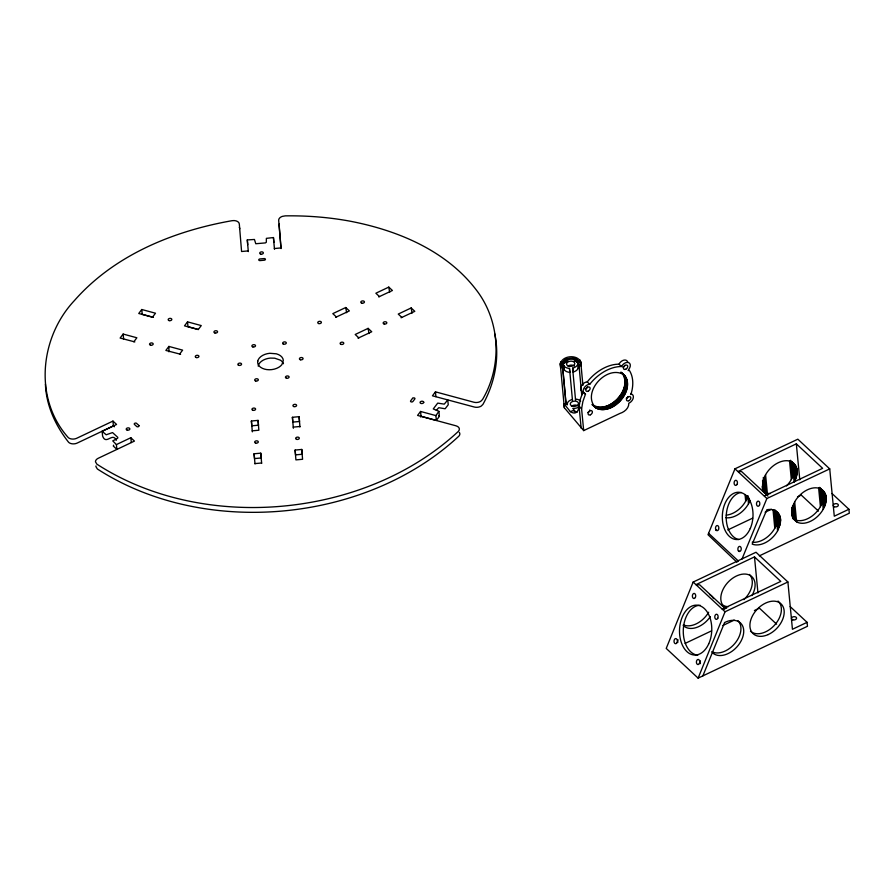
<?xml version="1.0" encoding="UTF-8"?>
<svg xmlns="http://www.w3.org/2000/svg" width="894" height="894" viewBox="0 0 894 894"><rect width="100%" height="100%" fill="white"/><g stroke="black" fill="none" stroke-linecap="round" stroke-linejoin="round"><path stroke-width="1.34" d="M595.695 407.776C581.167 392.891 606.579 364.383 623.71 374.664C638.081 391.08 607.641 421.543 591.996 404.468C608.456 415.408 632.952 389.583 622.302 373.368M258.21 366.138L258.221 366.015A12.874 8.225 -5.5 0 1 270.279 358.092L274.704 358.192L280.336 360.137A12.874 8.225 -5.5 0 1 283.465 363.724M423.7 402.423A1.833 1.162 -5.5 0 0 421.175 401.35A1.833 1.162 -5.5 0 0 420.795 403.384A1.833 1.162 -5.5 0 0 423.7 402.423L423.711 402.222M436.317 410.301L438.742 407.698L445.145 408.77L448.24 404.758L447.782 399.942L444.273 404.144L437.714 403.105L433.266 408.927L438.898 411.318L435.903 415.609L436.361 420.415L421.029 416.269L420.526 416.95M438.92 411.43L439.379 416.347L436.361 420.415M765.577 474.748L767.51 494.762C760.604 490.549 761.956 480.737 765.577 474.748A20.596 13.79 -47 0 1 792.196 462.131C799.102 466.344 797.75 476.144 794.129 482.134L792.196 462.131M776.428 524.812C778.272 520.062 778.663 513.961 774.986 509.949L776.428 524.812L774.796 528.276A20.596 13.79 -47 0 1 752.212 542.233M780.507 522.252C781.065 517.984 779.602 513.089 775.668 510.865A20.596 13.79 -47 0 0 766.862 509.725L752.212 544.111A20.596 13.79 -47 0 0 777.59 530.88L780.239 523.951L779.914 516.095M791.659 512.128L792.464 507.054L794.677 501.858A20.596 13.79 -47 0 1 821.295 489.23C828.202 493.443 826.849 503.255 823.229 509.245A20.596 13.79 -47 0 1 796.599 521.861L792.911 517.939L791.659 512.128L791.961 515.223M793.548 474.334L792.386 462.265C795.839 467.506 794.207 474.401 791.335 479.53A20.596 13.79 -47 0 1 786.508 485.9M821.318 504.909C823.977 499.478 824.804 491.655 819.63 487.386L821.318 504.909L820.424 506.63A20.596 13.79 -47 0 1 793.805 519.258L792.676 518.486L791.637 507.703M583.693 430.606L581.592 408.849L582.877 401.551L585.492 394.075A5.71 3.822 -47 0 1 583.67 388.845A5.71 3.822 -47 0 1 589.761 384.275A35.414 23.713 -47 0 1 621.509 366.529A5.666 3.788 -47 0 1 628.638 362.606A5.666 3.788 -47 0 1 628.706 369.445A40.442 27.077 -47 0 1 631.063 393.941A5.666 3.788 -47 0 1 633.22 398.098A5.666 3.788 -47 0 1 628.795 403.216C629.085 408.267 624.303 412.1 619.9 413.441L583.693 430.606L564.326 407.72L563.946 403.786L570.361 411.609L573.11 410.558A38.297 11.611 69.2 0 0 577.01 411.944M564.326 407.72L560.314 364.439C561.331 355.466 577.647 353.823 580.776 362.159L582.922 385.426M560.639 362.372L560.694 368.384L560.314 363.746M577.747 364.193L578.876 364.014L579.256 367.959L578.15 368.071A7.208 4.604 -5.5 0 1 573.132 372.027L572.752 368.082A7.208 4.604 -5.5 0 0 577.747 364.193L578.15 368.071M747.909 495.969L745.697 501.165A20.596 13.79 -47 0 1 726.241 515.168A23.68 15.332 -87 0 0 738.757 539.54M807.081 622.336L792.442 629.275L787.893 581.972L756 552.257L693.152 582.061L666.22 648.418L698.113 678.133L807.461 626.281L807.081 622.336L790.14 606.557M698.113 678.133L725.045 611.764L787.893 581.972M702.863 675.886L724.598 622.526A20.428 13.678 -47 0 1 743.093 627.096A20.428 13.678 -47 0 1 733.739 649.96A20.428 13.678 -47 0 1 712.317 652.564M759.352 555.856L849.3 513.212L848.92 509.267L834.281 516.207L829.733 468.892L797.839 439.189L734.969 468.814L708.003 534.701L736.969 562.27M741.953 559.119L766.862 498.528L734.969 468.814M725.917 517.738A20.596 13.79 -47 0 0 748.501 503.78L750.122 500.316M627.778 362.439A5.666 3.788 -47 0 0 624.012 360.114A5.666 3.788 -47 0 0 618.994 364.182A35.414 23.713 -47 0 0 587.235 381.939A5.71 3.822 -47 0 0 581.156 386.51A5.71 3.822 -47 0 0 582.977 391.728L580.362 399.205L579.033 406.815A38.297 11.611 69.2 0 1 570.361 411.609M562.739 362.316C562.348 366.026 565.779 358.818 568.595 359.477C571.545 358.785 575.3 359.042 577.3 361.612C580.642 362.271 574.272 357.131 571.802 358.181C567.992 358.013 561.454 359.947 562.996 364.942M133.843 341.765L136.871 337.776L123.148 334.065L120.12 338.055L134.838 341.91M141.777 309.503L138.749 313.492L152.472 317.202L155.5 313.213L141.777 309.503L142.235 314.308L153.466 317.336M179.593 354.125L182.622 350.135L168.899 346.425L165.871 350.426L180.588 354.27M187.528 321.862L184.499 325.852L198.233 329.562L201.262 325.572L187.528 321.862L187.997 326.668L198.345 329.461M168.921 351.811L168.899 346.425M435.903 415.609L420.571 411.463L417.565 415.431L456.007 425.812A6.18 3.945 -5.5 0 1 458.331 431.411C365.367 517.917 203.776 533.26 96.898 464.176L95.468 461.796A6.18 3.945 -5.5 0 1 98.273 458.253L134.435 441.1L130.837 437.736L116.41 444.575L112.756 440.887L117.662 438.272L117.818 437.412L112.543 432.573L106.196 434.786L102.139 431.288L116.566 424.449L112.957 421.085L76.783 438.239A6.18 3.945 -5.5 0 1 70.816 438.842L69.922 438.563A6.18 3.945 -5.5 0 1 67.899 437.177C33.592 398.221 39.962 337.206 74.425 300.552C114.443 255.002 173.503 230.987 232.116 220.684A6.18 3.945 -5.5 0 1 239.313 223.969L241.581 251.505L248.197 250.901M274.346 248.532L280.962 247.94L278.682 220.393A6.18 3.945 -5.5 0 1 282.202 216.415L285.242 215.867A226.517 144.694 -5.5 0 1 349.811 221.131C397.215 230.205 445.637 250.164 475.865 289.388C500.361 320.566 502.573 365.624 482.469 399.584L480.715 401.317A6.18 3.945 -5.5 0 1 473.898 402.233L435.456 391.84L432.45 395.807L474.356 407.038A6.18 3.945 -5.5 0 0 481.173 406.122L482.939 404.39C494.717 383.101 499.858 357.891 494.762 333.887M113.672 445.19L113.292 446.028L116.868 449.38L116.41 444.575M335.63 317.336L349.375 310.911L345.732 307.514L332.814 313.638L336.457 317.035M378.676 296.92L392.421 290.494L388.778 287.108L375.871 293.232L379.503 296.618M114.365 426.773L113.415 425.89L77.242 443.044A6.18 3.945 -5.5 0 1 71.285 443.647L70.38 443.368A6.18 3.945 -5.5 0 1 68.369 441.982C55.45 425.443 46.13 405.34 45.426 384.129M358.013 338.189L371.748 331.752L368.116 328.366L355.197 334.49L358.84 337.876M401.06 317.772L414.805 311.336L411.162 307.949L398.243 314.073L401.887 317.459M764.404 495.935L822.625 468.333L796.331 443.837L738.109 471.44L741.685 471.63L767.98 496.125M829.733 468.892L766.862 498.528M727.738 529.952L752.659 518.14M765.119 512.228L771.354 509.278M797.526 496.863L801.259 495.086L818.457 511.111M724.755 609.272L722.24 609.16L780.786 581.402L754.491 556.906L695.945 584.665L699.711 584.832L725 608.389M685.095 643.412L711.557 630.862M722.888 625.487L734.231 620.112M754.391 610.546L759.419 608.166L776.618 624.18M572.384 399.439L572.272 399.473A7.208 4.604 -5.5 0 0 567.288 404.826L565.969 403.317L562.505 365.724L563.913 365.735A7.208 4.604 -5.5 0 0 569.411 368.395L569.903 372.485M566.103 404.58L562.885 369.669L564.293 369.669A7.208 4.604 -5.5 0 0 569.78 372.34L569.891 372.34M248.32 251.594L247.292 239.927L254.444 239.469L255.773 243.738L265.362 242.911L266.323 242.274L266.378 238.352L273.441 237.558L273.899 242.363M251.382 420.996L258.053 420.392L258.511 425.198L251.851 425.812L251.382 420.996L252.343 431.847M292.405 417.286L299.065 416.682L299.524 421.487L292.863 422.091L292.405 417.286L293.366 428.237M252.197 430.83L258.858 430.226L258.053 420.392M293.21 427.12L299.881 426.505M254.086 453.772L260.757 453.169L261.216 457.974L254.555 458.577L254.086 453.772L254.991 463.874M295.109 450.062L301.77 449.447L302.239 454.264L295.568 454.867L295.109 450.062L295.914 459.885L302.585 459.281L301.77 449.447M254.902 463.606L261.562 463.003M575.457 399.126L575.624 399.137A7.208 4.604 -5.5 0 1 580.675 401.149M708.584 533.282L738.489 561.141M739.047 551.386L738.936 551.374A2.57 1.665 -87.3 0 1 738.276 550.682A2.57 1.687 -86.9 0 1 738.992 546.569A2.57 1.687 -86.9 0 1 741.238 548.871A2.57 1.687 -86.9 0 1 738.936 551.374A2.235 0.849 64.6 0 1 738.511 550.872L739.047 551.386A2.57 1.665 -87 0 1 738.634 551.028L738.511 550.872M438.82 415.71L439.379 416.235M762.582 490.471L764.705 492.158A20.596 13.79 -47 0 0 770.282 493.6M716.128 530.03A2.235 0.849 64.6 0 0 716.541 530.444L716.25 530.187M621.766 372.82L621.196 372.317L624.817 375.715M831.979 493.488L848.92 509.267M618.994 364.182L621.509 366.529M620.771 372.228L622.447 373.793M622.783 373.96L625.308 376.307M623.23 374.586L625.744 376.933M623.632 375.257L626.146 377.603M623.99 375.961L626.504 378.307M624.291 376.698L626.806 379.045M624.548 377.469L627.074 379.816M624.761 378.274L627.286 380.62M624.928 379.101L627.443 381.447M625.04 379.961L627.554 382.308M625.107 380.844L627.622 383.18M625.118 381.738L627.633 384.085M625.074 382.666L627.599 385.012M624.995 383.604L627.51 385.94M624.861 384.554L627.376 386.901M624.671 385.515L627.186 387.862M624.437 386.487L626.951 388.834M624.157 387.46L626.672 389.806M623.822 388.443L626.336 390.79M623.442 389.426L625.968 391.773M623.029 390.399L625.543 392.745M622.559 391.371L625.074 393.718M622.045 392.343L624.571 394.69M621.498 393.293L624.023 395.64M620.905 394.243L623.431 396.59M620.28 395.17L622.794 397.517M619.62 396.076L622.135 398.422M618.916 396.97L621.431 399.316M618.179 397.841L620.693 400.177M617.419 398.679L619.933 401.026M616.625 399.495L619.14 401.842M615.798 400.277L618.324 402.624M614.96 401.026L617.475 403.373M614.089 401.752L616.614 404.099M613.206 402.434L615.72 404.781M612.301 403.082L614.815 405.418M611.384 403.686L613.899 406.032M587.235 381.939L589.761 384.275M610.446 404.244L612.971 406.591M609.507 404.77L612.032 407.116M608.557 405.25L611.083 407.586M607.607 405.675L610.121 408.022M606.657 406.066L609.172 408.413M605.696 406.401L608.222 408.748M604.746 406.692L607.272 409.039M603.808 406.926L606.322 409.273M602.869 407.116L605.383 409.463M601.941 407.262L604.456 409.597M601.025 407.34L603.551 409.687M600.131 407.385L602.657 409.72M582.977 391.728L585.492 394.075M599.259 407.362L601.774 409.709M598.399 407.295L600.913 409.642M597.572 407.183L600.086 409.53M596.756 407.016L599.282 409.363M595.974 406.792L598.499 409.139M595.225 406.524L597.751 408.871M594.51 406.211L597.024 408.558M593.828 405.842L596.343 408.189M581.592 408.849L579.077 406.513L581.178 428.26M389.661 292.293L388.778 287.108M412.045 313.146L411.162 307.949M693.152 582.061L725.045 611.764M346.604 312.71L345.732 307.514M368.998 333.563L368.116 328.366M116.265 440.351C112.622 431.634 106.14 445.625 102.609 436.093L102.139 431.288M683.217 625.465L683.72 625.945A20.439 13.689 -47 0 0 710.361 616.592M575.926 412.346L572.808 408.346A7.208 4.604 -5.5 0 0 579.681 406.591M580.698 364.786L581.156 366.104L580.597 361.489M825.933 495.879L826.235 498.964M825.542 494.46L826.134 500.618M824.983 493.153L825.866 502.316M824.279 491.968L825.441 504.037M823.419 490.907L824.849 505.781M823.139 493.264L823.441 496.36M822.748 491.856L823.34 498.014M822.424 490.001L824.112 507.524M822.189 490.549L823.072 499.701M821.295 489.23L823.229 509.245M820.625 488.303L822.055 503.177M818.625 487.956L820.424 506.63M796.331 443.837L799.795 479.854M796.845 468.769L797.135 471.864M796.442 467.361L797.035 473.518M795.895 466.053L796.777 475.206M795.179 464.869L796.342 476.938M794.319 463.807L795.761 478.681M794.04 466.165L794.341 469.261M793.324 462.891L795.012 480.413M793.09 463.45L793.973 472.602M791.525 461.203L792.956 476.077M794.677 501.858L796.599 521.861M790.531 460.287L792.218 477.809M793.794 503.579L795.481 521.101M789.536 460.857L791.335 479.53M793.045 505.311L794.475 520.185M792.52 505.915L793.805 519.258M792.464 507.054L793.626 519.123M792.028 508.787L792.911 517.939M791.76 510.474L792.352 516.631M780.306 517.514L780.607 520.61M779.356 514.788L780.239 523.951M778.64 513.603L779.803 525.672M777.791 512.553L779.222 527.415M777.512 514.91L777.802 517.995M777.109 513.491L777.702 519.649M776.797 511.636L778.484 529.159M776.562 512.184L777.445 521.347M775.668 510.865L777.59 530.88M774.126 510.373L775.679 526.555M772.997 509.591L774.796 528.276M764.694 476.468L766.381 493.991M763.957 478.212L765.387 493.086M763.297 477.485L764.705 492.158M763.364 479.955L764.526 492.024M762.94 481.676L763.811 490.84M762.548 480.603L763.577 491.387M762.671 483.375L763.264 489.532M762.571 485.029L762.861 488.113M762.191 486.414L762.459 489.119M748.993 498.014L749.384 502.059M754.491 556.906L757.956 592.923M747.73 495.768L748.501 503.78M746.199 495.41L746.591 499.444M745.06 494.505L745.697 501.165M580.474 361.165L580.854 365.098M580.128 360.528L580.385 363.154M579.927 360.215L580.172 362.852M579.692 359.924L579.938 362.551M577.658 360.405L577.904 363.031M577.423 360.181L577.68 362.808M577.178 359.969L577.435 362.595M576.921 359.768L577.178 362.394M576.641 359.567L576.887 362.204M576.339 359.388L576.596 362.014M576.027 359.22L576.284 361.846M574.63 358.65L574.887 361.288M574.25 358.55L574.507 361.176M567.578 358.729L567.824 361.355M566.047 359.321L566.304 361.947M565.701 359.5L565.947 362.126M565.03 359.891L565.287 362.517M564.729 360.092L564.974 362.729M564.427 360.316L564.684 362.942M564.148 360.539L564.405 363.165M563.89 360.774L564.148 363.4M563.656 361.02L563.902 363.646M563.432 361.265L563.678 363.892M563.846 365.601L564.226 369.546M563.231 361.522L563.477 364.149M563.656 365.624L564.036 369.557M563.041 361.779L563.298 364.417M562.885 362.048L563.131 364.674M562.505 365.724L562.885 369.669M560.784 362.025L561.041 364.651M560.516 362.707L560.896 366.652M560.415 363.053L560.728 367.345M435.456 391.84L435.914 396.657M420.571 411.463L421.029 416.269M247.292 239.927L247.75 244.732M123.148 334.065L123.607 338.871M130.837 437.736L131.295 442.541M112.957 421.085L113.415 425.89M578.876 364.014L581.748 395.036M572.596 368.116L575.591 400.378M569.512 368.406L572.473 400.3M299.065 416.682L299.982 426.986M281.074 248.577L279.151 225.21A6.18 3.945 -5.5 0 1 279.386 223.869M273.441 237.558L274.469 249.225M260.757 453.169L261.663 463.427M778.015 601.047A20.439 13.689 -47 0 1 775.187 624.425A20.439 13.689 -47 0 1 751.63 632.114M751.038 631.712A20.439 13.689 -47 0 1 750.479 631.253M709.478 594.499A20.439 13.689 -47 0 1 712.686 597.348M713.077 597.952A20.439 13.689 -47 0 1 713.434 598.6M726.61 608.311A20.439 13.689 -47 0 1 724.688 586.486A20.439 13.689 -47 0 1 748.356 574.63A20.439 13.689 -47 0 1 751.943 595.627M697.778 655.179A24.965 16.114 -87.4 0 1 683.318 633.332A24.965 16.114 -87.4 0 1 695.152 606.478L695.979 606.11A24.965 16.114 -87.4 0 1 700.17 605.316M708.674 612.211A20.439 13.689 -47 0 1 683.351 624.895M738.064 620.727A20.439 13.689 -47 0 1 734.723 643.624A20.439 13.689 -47 0 1 711.78 651.67M749.429 574.44A20.439 13.689 -47 0 1 743.897 599.662M728.353 606.668A20.439 13.689 -47 0 1 721.939 604.601M677.887 642.317A2.57 1.665 -87.4 0 1 678.121 639.869M700.427 663.627A2.57 1.665 -87.4 0 1 700.449 660.834M628.057 396.523A2.57 1.721 -47 0 1 626.292 398.389M576.909 411.989A7.208 4.604 -5.5 0 1 575.434 412.257M568.059 366.093A4.124 2.626 -5.5 0 1 574.429 366.026M571.489 406.312A4.124 2.626 -5.5 0 1 578.005 405.887M589.861 409.921A2.57 1.721 -47 0 1 587.771 412.514M587.526 386.61A2.57 1.721 -47 0 1 585.067 389.024M624.917 365.244A2.57 1.721 -47 0 1 623.599 366.696M623.029 366.976A2.57 1.721 -47 0 1 622.693 367.076M630.717 393.528A5.666 3.788 -47 0 1 630.862 394.645M628.091 370.339A40.442 27.077 -47 0 1 628.247 370.686M239.324 227.501A6.18 3.945 -5.5 0 1 239.771 228.775M96.004 465.942A6.18 3.945 -5.5 0 0 95.926 466.612L97.357 468.981C204.234 538.065 365.836 522.722 458.801 436.216A6.18 3.945 -5.5 0 0 459.292 432.361M726.274 515.145A23.68 15.332 -87 0 1 741.405 492.482M257.751 361.21L257.673 362.64A12.874 8.225 -5.5 0 0 264.669 369.155L266.747 369.58A12.874 8.225 -5.5 0 0 281.934 364.573L283.309 360.316A12.874 8.225 -5.5 0 0 276.313 353.8L269.82 353.286A12.874 8.225 -5.5 0 0 257.751 361.21M412.525 398.378L410.659 400.836A1.285 0.827 -5.5 0 0 411.229 401.909A1.285 0.827 -5.5 0 0 412.95 401.451L414.816 398.992A1.285 0.827 -5.5 0 0 414.257 397.919A1.285 0.827 -5.5 0 0 412.525 398.378M264.065 258.578L259.964 258.947A1.285 0.827 -5.5 0 0 258.757 259.886A1.285 0.827 -5.5 0 0 260.098 260.59L264.199 260.221A1.285 0.827 -5.5 0 0 265.417 259.282A1.285 0.827 -5.5 0 0 264.065 258.578M283.141 343.933L282.795 343.609A1.833 1.162 -5.5 0 1 284.482 341.888A1.833 1.162 -5.5 0 1 286.136 343.43A1.833 1.162 -5.5 0 1 283.141 343.933M238.396 365.143L238.05 364.83A1.833 1.162 -5.5 0 1 239.737 363.098A1.833 1.162 -5.5 0 1 241.402 364.651A1.833 1.162 -5.5 0 1 238.396 365.143M138.849 425.477L136.614 423.398A1.285 0.827 -5.5 0 0 134.838 423.253A1.285 0.827 -5.5 0 0 134.458 424.415L136.693 426.505A1.285 0.827 -5.5 0 0 138.469 426.639A1.285 0.827 -5.5 0 0 138.849 425.477M768.136 634.595A20.439 13.689 -47 0 0 781.322 604.143A20.439 13.689 -47 0 0 751.675 617.519A20.439 13.689 -47 0 0 768.136 634.595M708.73 643.848A24.965 16.114 -87.4 0 0 697.253 605.182A24.965 16.114 -87.4 0 0 680.926 641.255A24.965 16.114 -87.4 0 0 708.73 643.848M717.781 618.257A2.57 1.665 -87.4 0 0 716.642 614.245A2.57 1.665 -87.4 0 0 714.921 617.922A2.57 1.665 -87.4 0 0 717.781 618.257M677.015 642.607A2.57 1.665 -87.4 0 0 675.875 638.584A2.57 1.665 -87.4 0 0 674.154 642.261A2.57 1.665 -87.4 0 0 677.015 642.607M699.399 663.449A2.57 1.665 -87.4 0 0 698.259 659.437A2.57 1.665 -87.4 0 0 696.538 663.113A2.57 1.665 -87.4 0 0 699.399 663.449M792.743 619.833A2.581 1.654 -5.5 0 0 796.588 618.156A2.581 1.654 -5.5 0 0 792.699 616.972A2.581 1.654 -5.5 0 0 792.743 619.833M695.376 597.427A2.57 1.665 -87.4 0 0 694.236 593.415A2.57 1.665 -87.4 0 0 692.515 597.091A2.57 1.665 -87.4 0 0 695.376 597.427M628.806 400.736A2.57 1.721 -47 0 0 630.393 396.891A2.57 1.721 -47 0 0 626.66 398.668A2.57 1.721 -47 0 0 628.806 400.736M568.74 366.216A4.124 2.626 -5.5 0 0 574.786 363.467A4.124 2.626 -5.5 0 0 568.506 361.668A4.124 2.626 -5.5 0 0 568.74 366.216M572.484 406.2A4.124 2.626 -5.5 0 0 578.507 403.417A4.124 2.626 -5.5 0 0 572.205 401.652A4.124 2.626 -5.5 0 0 572.484 406.2M590.398 414.805A2.57 1.721 -47 0 0 592.018 410.972A2.57 1.721 -47 0 0 588.297 412.693A2.57 1.721 -47 0 0 590.398 414.805M625.778 369.233A2.57 1.721 -47 0 0 627.353 365.389A2.57 1.721 -47 0 0 623.632 367.155A2.57 1.721 -47 0 0 625.778 369.233M588.151 391.181A2.57 1.721 -47 0 0 589.727 387.337A2.57 1.721 -47 0 0 586.006 389.102A2.57 1.721 -47 0 0 588.151 391.181M384.174 324.008A1.833 1.162 -5.5 0 0 386.823 322.745A1.833 1.162 -5.5 0 0 384.007 321.985A1.833 1.162 -5.5 0 0 384.174 324.008M286.449 378.207A1.833 1.162 -5.5 0 0 289.097 376.955A1.833 1.162 -5.5 0 0 286.281 376.195A1.833 1.162 -5.5 0 0 286.449 378.207M293.958 406.602A1.833 1.162 -5.5 0 0 296.607 405.34A1.833 1.162 -5.5 0 0 293.791 404.58A1.833 1.162 -5.5 0 0 293.958 406.602M318.745 323.572A1.833 1.162 -5.5 0 0 321.393 322.321A1.833 1.162 -5.5 0 0 318.577 321.561A1.833 1.162 -5.5 0 0 318.745 323.572M361.791 303.155A1.833 1.162 -5.5 0 0 364.439 301.904A1.833 1.162 -5.5 0 0 361.623 301.144A1.833 1.162 -5.5 0 0 361.791 303.155M300.429 359.779A1.833 1.162 -5.5 0 0 303.077 358.528A1.833 1.162 -5.5 0 0 300.261 357.768A1.833 1.162 -5.5 0 0 300.429 359.779M341.128 344.413A1.833 1.162 -5.5 0 0 343.777 343.162A1.833 1.162 -5.5 0 0 340.96 342.402A1.833 1.162 -5.5 0 0 341.128 344.413M169.178 320.622A1.833 1.162 -5.5 0 0 171.827 319.37A1.833 1.162 -5.5 0 0 169.011 318.61A1.833 1.162 -5.5 0 0 169.178 320.622M296.663 439.379A1.833 1.162 -5.5 0 0 299.311 438.116A1.833 1.162 -5.5 0 0 296.495 437.356A1.833 1.162 -5.5 0 0 296.663 439.379M252.879 346.939A1.833 1.162 -5.5 0 0 255.528 345.687A1.833 1.162 -5.5 0 0 252.711 344.928A1.833 1.162 -5.5 0 0 252.879 346.939M214.929 332.981A1.833 1.162 -5.5 0 0 217.577 331.73A1.833 1.162 -5.5 0 0 214.761 330.97A1.833 1.162 -5.5 0 0 214.929 332.981M255.695 381A1.833 1.162 -5.5 0 0 258.332 379.738A1.833 1.162 -5.5 0 0 255.528 378.978A1.833 1.162 -5.5 0 0 255.695 381M252.946 410.312A1.833 1.162 -5.5 0 0 255.595 409.061A1.833 1.162 -5.5 0 0 252.778 408.301A1.833 1.162 -5.5 0 0 252.946 410.312M150.538 345.185A1.833 1.162 -5.5 0 0 153.187 343.933A1.833 1.162 -5.5 0 0 150.371 343.173A1.833 1.162 -5.5 0 0 150.538 345.185M196.3 357.555A1.833 1.162 -5.5 0 0 198.937 356.293A1.833 1.162 -5.5 0 0 196.132 355.533A1.833 1.162 -5.5 0 0 196.3 357.555M255.65 443.089A1.833 1.162 -5.5 0 0 258.299 441.837A1.833 1.162 -5.5 0 0 255.483 441.077A1.833 1.162 -5.5 0 0 255.65 443.089M260.713 254.119A1.833 1.162 -5.5 0 0 263.361 252.868A1.833 1.162 -5.5 0 0 260.545 252.108A1.833 1.162 -5.5 0 0 260.713 254.119M127.216 430.115A1.833 1.162 -5.5 0 0 129.865 428.863A1.833 1.162 -5.5 0 0 127.049 428.103A1.833 1.162 -5.5 0 0 127.216 430.115M759.52 505.088A2.57 1.665 -87 0 0 758.302 501.143A2.57 1.665 -87 0 0 756.648 504.898A2.57 1.665 -87 0 0 759.52 505.088M750.245 528.555A23.68 15.332 -87 0 0 738.992 492.259A23.68 15.332 -87 0 0 723.749 526.901A23.68 15.332 -87 0 0 750.245 528.555M737.137 484.235A2.57 1.665 -87 0 0 735.918 480.29A2.57 1.665 -87 0 0 734.265 484.056A2.57 1.665 -87 0 0 737.137 484.235M718.541 529.471A2.57 1.665 -87.1 0 0 717.312 525.527A2.57 1.665 -87.1 0 0 715.658 529.293A2.57 1.665 -87.1 0 0 718.541 529.471M834.482 506.764A2.57 1.643 -5.5 0 0 838.36 505.144A2.57 1.643 -5.5 0 0 834.538 503.903A2.57 1.643 -5.5 0 0 834.482 506.764"/></g></svg>
